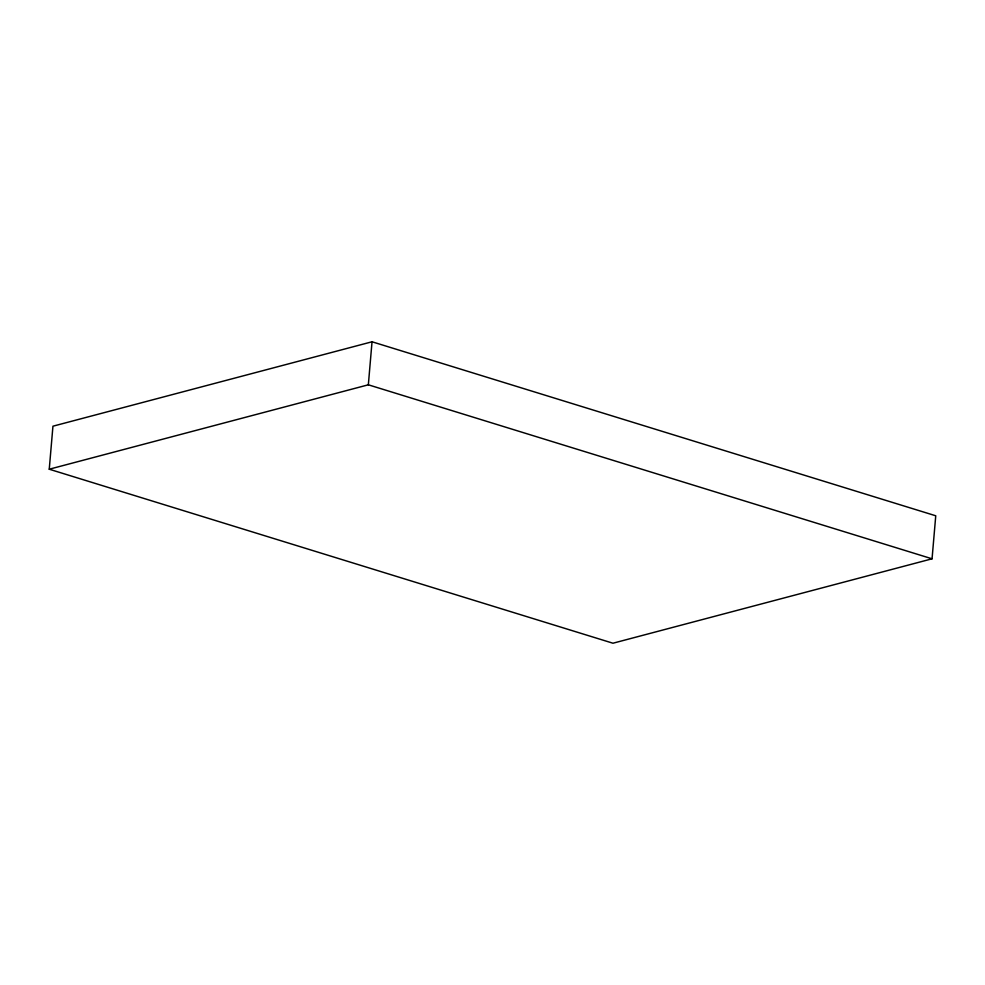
<?xml version="1.0" encoding="UTF-8"?>
<svg xmlns="http://www.w3.org/2000/svg" width="985" height="985" viewBox="0 0 985 985"><rect width="100%" height="100%" fill="white"/><g stroke="black" fill="none" stroke-linecap="round" stroke-linejoin="round"><path stroke-width="1.48" d="M49.25 469.217L52.944 426.197L372.035 341.783L935.75 515.783L932.056 558.803L612.965 643.217L49.25 469.217L368.341 384.803L932.056 558.803M368.341 384.803L372.035 341.783"/></g></svg>
